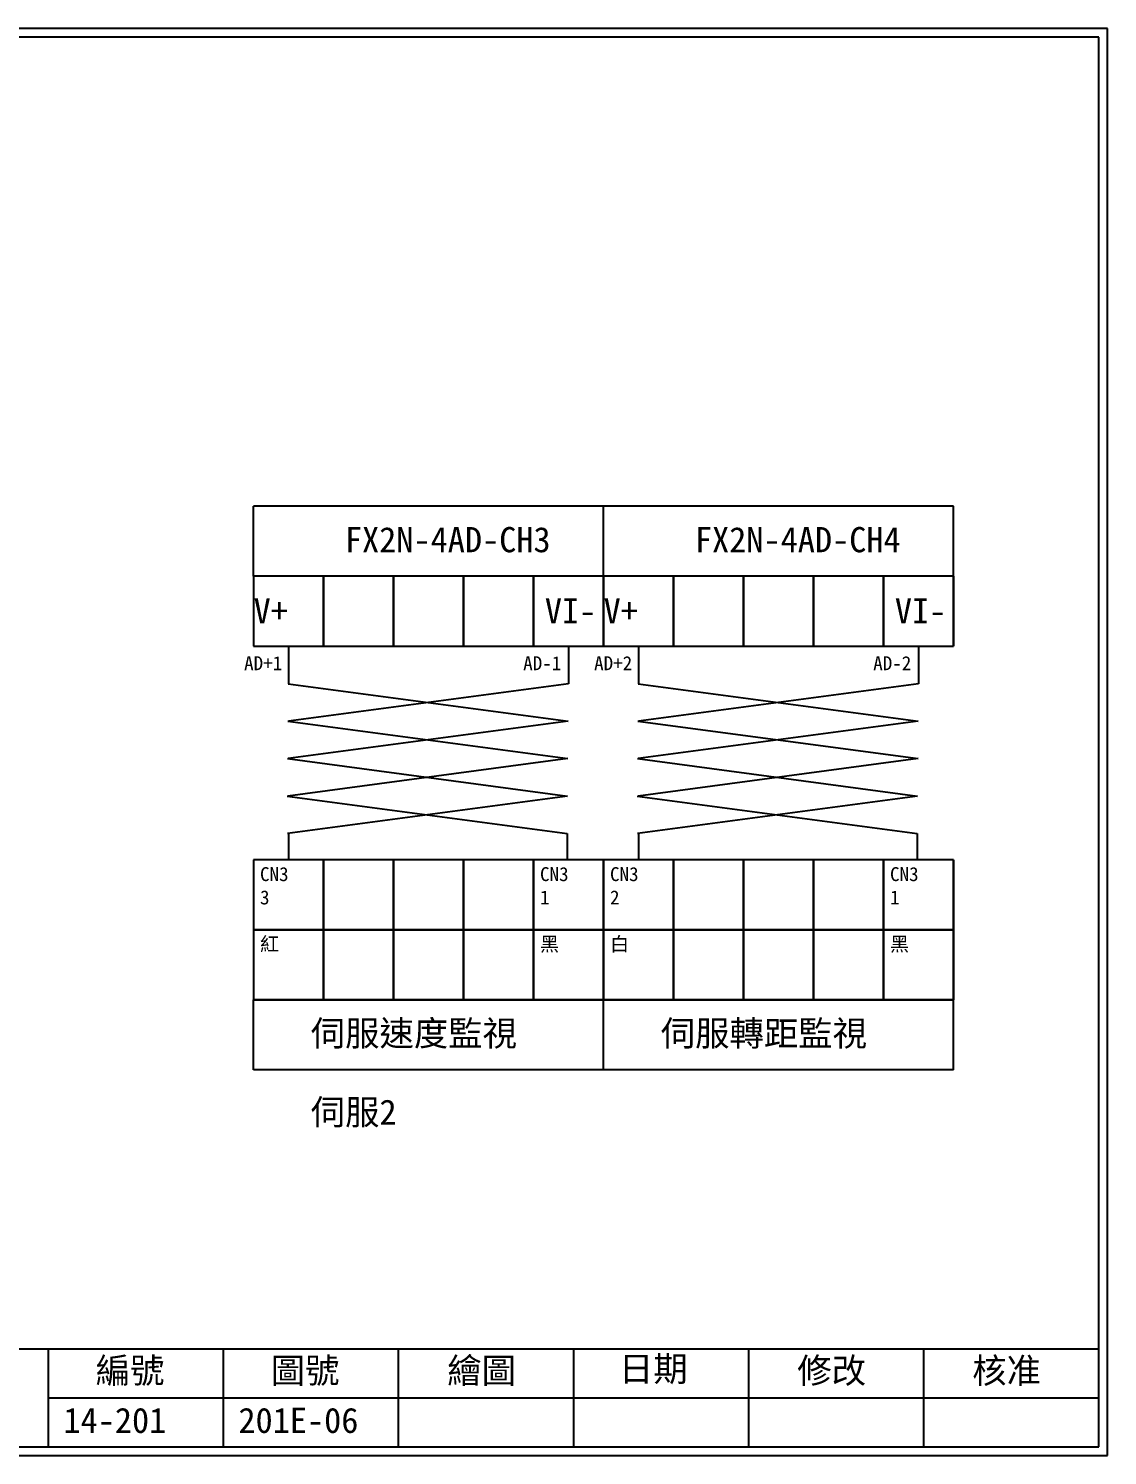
# Model space of a CAD drawing. Extents: x 10 to 297, y 3 to 207.
# Drawn here: x 142.9 to 297, y 3 to 207 of the extents above; entities that cross this region are included whole.
import ezdxf

# ---------------------------------------------------------------- set-up
doc = ezdxf.new("R2010")
doc.units = 0
doc.layers.get('0').update_dxf_attribs({"linetype": 'CONTINUOUS'})
doc.layers.add('圖框層', color=7, linetype='CONTINUOUS')
doc.styles.add('STSL', font='KAIU.TTF')

msp = doc.modelspace()

# ---------------------------------------------------------------- linework, layer by layer
for p, q in [((175.03, 128.69), (175.03, 138.69)), ((225.03, 138.69), (175.03, 138.69)), ((225.03, 128.69), (225.03, 138.69)), ((225.03, 128.69), (225.03, 138.69)), ((275.03, 138.69), (225.03, 138.69)), ((275.03, 128.69), (275.03, 138.69)), ((275.03, 128.69), (275.03, 138.69)), ((175.03, 128.69), (175.03, 118.69)), ((185.03, 128.69), (175.03, 128.69)), ((185.03, 118.69), (185.03, 128.69)), ((185.03, 128.69), (185.03, 118.69)), ((195.03, 128.69), (185.03, 128.69)), ((195.03, 118.69), (195.03, 128.69)), ((195.03, 128.69), (195.03, 118.69)), ((205.03, 128.69), (195.03, 128.69)), ((205.03, 118.69), (205.03, 128.69)), ((205.03, 128.69), (205.03, 118.69)), ((215.03, 128.69), (205.03, 128.69)), ((215.03, 118.69), (215.03, 128.69)), ((215.03, 128.69), (215.03, 118.69)), ((225.03, 128.69), (215.03, 128.69)), ((225.03, 118.69), (225.03, 128.69)), ((225.03, 128.69), (225.03, 118.69)), ((235.03, 128.69), (225.03, 128.69)), ((235.03, 118.69), (235.03, 128.69)), ((235.03, 128.69), (235.03, 118.69)), ((245.03, 128.69), (235.03, 128.69)), ((245.03, 118.69), (245.03, 128.69)), ((245.03, 128.69), (245.03, 118.69)), ((255.03, 128.69), (245.03, 128.69)), ((255.03, 118.69), (255.03, 128.69)), ((255.03, 128.69), (255.03, 118.69)), ((265.03, 128.69), (255.03, 128.69)), ((265.03, 118.69), (265.03, 128.69)), ((265.03, 128.69), (265.03, 118.69)), ((275.03, 128.69), (265.03, 128.69)), ((275.03, 118.69), (275.03, 128.69)), ((275.03, 128.69), (275.03, 118.69)), ((175.03, 118.69), (185.03, 118.69)), ((180.03, 118.69), (180.03, 113.3)), ((185.03, 118.69), (195.03, 118.69)), ((195.03, 118.69), (205.03, 118.69)), ((205.03, 118.69), (215.03, 118.69)), ((215.03, 118.69), (225.03, 118.69)), ((220.03, 118.69), (220.03, 113.31)), ((225.03, 118.69), (235.03, 118.69)), ((230.03, 118.69), (230.03, 113.3)), ((235.03, 118.69), (245.03, 118.69)), ((245.03, 118.69), (255.03, 118.69)), ((255.03, 118.69), (265.03, 118.69)), ((265.03, 118.69), (275.03, 118.69)), ((270.03, 118.69), (270.03, 113.31)), ((179.96, 113.31), (219.98, 107.96)), ((220.03, 113.31), (180.03, 107.96)), ((229.96, 113.31), (269.98, 107.96)), ((270.03, 113.31), (230.03, 107.96)), ((179.92, 107.96), (219.94, 102.61)), ((219.98, 107.96), (179.98, 102.61)), ((180.03, 107.96), (180.03, 107.94)), ((229.92, 107.96), (269.94, 102.61)), ((269.98, 107.96), (229.98, 102.61)), ((230.03, 107.96), (230.03, 107.94)), ((179.87, 102.61), (219.89, 97.26)), ((219.94, 102.61), (179.94, 97.26)), ((180.03, 102.61), (180.03, 102.59)), ((229.87, 102.61), (269.89, 97.26)), ((269.94, 102.61), (229.94, 97.26)), ((230.03, 102.61), (230.03, 102.59)), ((179.83, 97.26), (219.84, 91.91)), ((219.89, 97.26), (179.89, 91.91)), ((180.03, 97.27), (180.03, 97.23)), ((229.83, 97.26), (269.84, 91.91)), ((269.89, 97.26), (229.89, 91.91)), ((230.03, 97.27), (230.03, 97.23)), ((180.03, 91.92), (180.03, 88.13)), ((219.84, 91.91), (219.84, 88.13)), ((230.03, 91.92), (230.03, 88.13)), ((269.84, 91.91), (269.84, 88.13)), ((225.03, 88.13), (175.03, 88.13)), ((175.03, 88.13), (175.03, 78.13)), ((185.03, 88.13), (175.03, 88.13)), ((185.03, 78.13), (185.03, 88.13)), ((185.03, 88.13), (185.03, 78.13)), ((195.03, 88.13), (185.03, 88.13)), ((195.03, 78.13), (195.03, 88.13)), ((195.03, 88.13), (195.03, 78.13)), ((205.03, 88.13), (195.03, 88.13)), ((205.03, 78.13), (205.03, 88.13)), ((205.03, 88.13), (205.03, 78.13)), ((215.03, 88.13), (205.03, 88.13)), ((215.03, 78.13), (215.03, 88.13)), ((215.03, 88.13), (215.03, 78.13)), ((225.03, 88.13), (215.03, 88.13)), ((275.03, 88.13), (225.03, 88.13)), ((225.03, 78.13), (225.03, 88.13)), ((225.03, 88.13), (225.03, 78.13)), ((235.03, 88.13), (225.03, 88.13)), ((235.03, 78.13), (235.03, 88.13)), ((235.03, 88.13), (235.03, 78.13)), ((245.03, 88.13), (235.03, 88.13)), ((245.03, 78.13), (245.03, 88.13)), ((245.03, 88.13), (245.03, 78.13)), ((255.03, 88.13), (245.03, 88.13)), ((255.03, 78.13), (255.03, 88.13)), ((255.03, 88.13), (255.03, 78.13)), ((265.03, 88.13), (255.03, 88.13)), ((265.03, 78.13), (265.03, 88.13)), ((265.03, 88.13), (265.03, 78.13)), ((275.03, 88.13), (265.03, 88.13)), ((275.03, 78.13), (275.03, 88.13)), ((275.03, 88.13), (275.03, 78.13)), ((175.03, 78.13), (185.03, 78.13)), ((225.03, 78.13), (175.03, 78.13)), ((175.03, 78.13), (175.03, 68.13)), ((185.03, 78.13), (195.03, 78.13)), ((185.03, 68.13), (185.03, 78.13)), ((185.03, 78.13), (185.03, 68.13)), ((195.03, 78.13), (205.03, 78.13)), ((195.03, 68.13), (195.03, 78.13)), ((195.03, 78.13), (195.03, 68.13)), ((205.03, 78.13), (215.03, 78.13)), ((205.03, 68.13), (205.03, 78.13)), ((205.03, 78.13), (205.03, 68.13)), ((215.03, 78.13), (225.03, 78.13)), ((215.03, 68.13), (215.03, 78.13)), ((215.03, 78.13), (215.03, 68.13)), ((225.03, 78.13), (235.03, 78.13)), ((275.03, 78.13), (225.03, 78.13)), ((225.03, 68.13), (225.03, 78.13)), ((225.03, 78.13), (225.03, 68.13)), ((235.03, 78.13), (245.03, 78.13)), ((235.03, 68.13), (235.03, 78.13)), ((235.03, 78.13), (235.03, 68.13)), ((245.03, 78.13), (255.03, 78.13)), ((245.03, 68.13), (245.03, 78.13)), ((245.03, 78.13), (245.03, 68.13)), ((255.03, 78.13), (265.03, 78.13)), ((255.03, 68.13), (255.03, 78.13)), ((255.03, 78.13), (255.03, 68.13)), ((265.03, 78.13), (275.03, 78.13)), ((265.03, 68.13), (265.03, 78.13)), ((265.03, 78.13), (265.03, 68.13)), ((275.03, 68.13), (275.03, 78.13)), ((275.03, 78.13), (275.03, 68.13)), ((185.03, 68.13), (175.03, 68.13)), ((175.03, 58.13), (175.03, 68.13)), ((175.03, 68.13), (185.03, 68.13)), ((225.03, 68.13), (175.03, 68.13)), ((195.03, 68.13), (185.03, 68.13)), ((185.03, 68.13), (195.03, 68.13)), ((205.03, 68.13), (195.03, 68.13)), ((195.03, 68.13), (205.03, 68.13)), ((215.03, 68.13), (205.03, 68.13)), ((205.03, 68.13), (215.03, 68.13)), ((225.03, 68.13), (215.03, 68.13)), ((215.03, 68.13), (225.03, 68.13)), ((235.03, 68.13), (225.03, 68.13)), ((225.03, 58.13), (225.03, 68.13)), ((225.03, 58.13), (225.03, 68.13)), ((225.03, 68.13), (235.03, 68.13)), ((275.03, 68.13), (225.03, 68.13)), ((245.03, 68.13), (235.03, 68.13)), ((235.03, 68.13), (245.03, 68.13)), ((255.03, 68.13), (245.03, 68.13)), ((245.03, 68.13), (255.03, 68.13)), ((265.03, 68.13), (255.03, 68.13)), ((255.03, 68.13), (265.03, 68.13)), ((275.03, 68.13), (265.03, 68.13)), ((265.03, 68.13), (275.03, 68.13)), ((275.03, 58.13), (275.03, 68.13)), ((275.03, 58.13), (275.03, 68.13)), ((185.03, 58.13), (175.03, 58.13)), ((195.03, 58.13), (185.03, 58.13)), ((205.03, 58.13), (195.03, 58.13)), ((215.03, 58.13), (205.03, 58.13)), ((225.03, 58.13), (215.03, 58.13)), ((235.03, 58.13), (225.03, 58.13)), ((245.03, 58.13), (235.03, 58.13)), ((255.03, 58.13), (245.03, 58.13)), ((265.03, 58.13), (255.03, 58.13)), ((275.03, 58.13), (265.03, 58.13))]:
    msp.add_line(p, q)
at = {"layer": '圖框層', "color": 7}
for p, q in [((297, 206.97), (10, 206.97)), ((297, 3), (297, 206.97)), ((295.75, 205.72), (11.25, 205.72)), ((295.75, 4.25), (295.75, 205.72)), ((11.25, 18.25), (295.75, 18.25)), ((145.75, 4.25), (145.75, 18.25)), ((170.75, 4.25), (170.75, 18.25)), ((195.75, 4.25), (195.75, 18.25)), ((220.75, 4.25), (220.75, 18.25)), ((245.75, 4.25), (245.75, 18.25)), ((270.75, 4.25), (270.75, 18.25)), ((145.75, 11.25), (295.75, 11.25)), ((11.25, 4.25), (295.75, 4.25)), ((10, 3), (297, 3))]:
    msp.add_line(p, q, dxfattribs=at)

# ---------------------------------------------------------------- texts
at = {"char_height": 2, "width": 8.2913, "attachment_point": 1}
for s, insert in [('CN3\\P3', (175.94, 87.1)), ('CN3\\P1', (215.94, 87.1)), ('CN3\\P2', (225.94, 87.1)), ('CN3\\P1', (265.94, 87.1)), ('{\\fPMingLiU|b0|i0|c136|p18;紅}', (175.94, 77.1)), ('{\\fPMingLiU|b0|i0|c136|p18;黑}', (215.94, 77.1)), ('{\\fPMingLiU|b0|i0|c136|p18;白}', (225.94, 77.1)), ('{\\fPMingLiU|b0|i0|c136|p18;黑}', (265.94, 77.1))]:
    msp.add_mtext(s, dxfattribs=dict(at, insert=insert))
at = {"layer": '圖框層', "color": 4, "style": 'STSL'}
for s, height, p in [('FX2N-4AD-CH3', 3.6, (188.07, 132.11)), ('FX2N-4AD-CH4', 3.6, (238.07, 132.11)), ('V+', 3.6, (175.03, 121.93)), ('VI-', 3.6, (216.63, 121.93)), ('V+', 3.6, (225.03, 121.93)), ('VI-', 3.6, (266.63, 121.93)), ('AD+1', 2, (173.67, 115.25)), ('AD-1', 2, (213.54, 115.25)), ('AD+2', 2, (223.67, 115.25)), ('AD-2', 2, (263.54, 115.25)), ('伺服速度監視', 3.6, (183.19, 61.55)), ('伺服轉距監視', 3.6, (233.19, 61.55)), ('伺服2', 3.6, (183.19, 50.28)), ('編號', 3.6, (152.47, 13.34)), ('圖號', 3.6, (177.47, 13.34)), ('繪圖', 3.6, (202.69, 13.34)), ('日期', 3.6, (227.22, 13.59)), ('修改', 3.6, (252.69, 13.34)), ('核准', 3.6, (277.69, 13.34)), ('14-201', 3.6, (147.86, 6.22)), ('201E-06', 3.6, (172.86, 6.22))]:
    msp.add_text(s, height=height, dxfattribs=at).set_placement(p)

doc.saveas('drawing.dxf')
